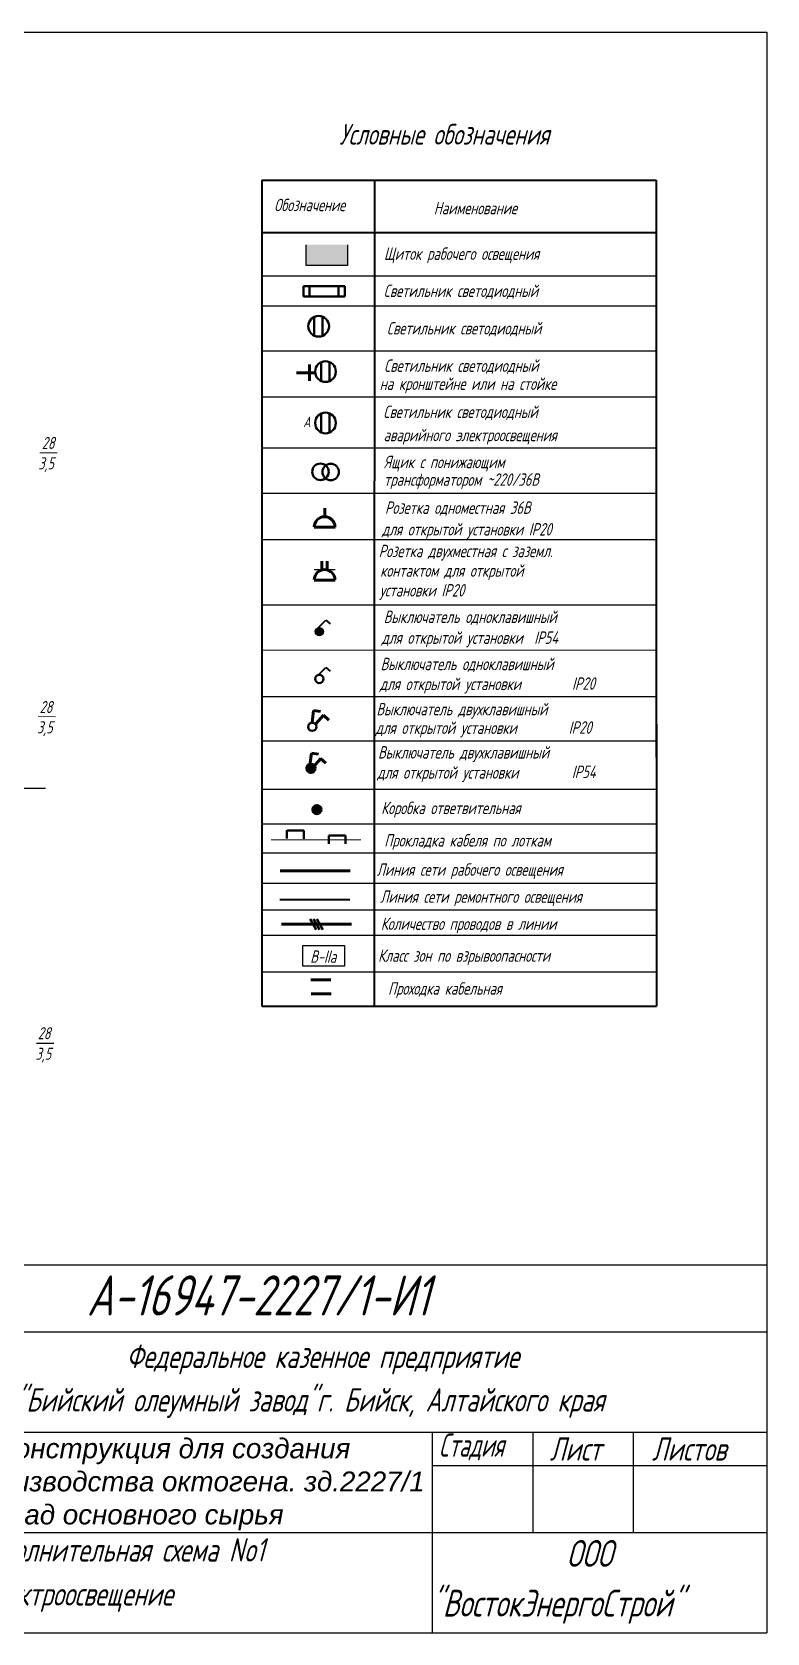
# Model space of a CAD drawing. Header units: millimetres. Extents: x 4062 to 5395, y 2467 to 3436.
# Drawn here: x 4950 to 5395, y 2467 to 3436 of the extents above; entities that cross this region are included whole.
import ezdxf
from ezdxf.enums import TextEntityAlignment as Align

# ---------------------------------------------------------------- set-up
doc = ezdxf.new("R2010")
doc.units = ezdxf.units.MM
doc.linetypes.add('gost5', pattern=[7, 5, -2, 0])
doc.layers.add('вид', color=7, linetype='Continuous')
doc.layers.add('Сила', color=7, linetype='Continuous')
for name, color, linetype, lineweight in [('кабель', 1, 'Continuous', 60), ('КаБель силовой (Вновь)', 1, 'Continuous', 60), ('лампа', 6, 'Continuous', 50), ('Освещение', 160, 'Continuous', 40), ('рамка толстая', 7, 'Continuous', 60), ('Эл. аппараты (Вновь)', 93, 'Continuous', 50), ('ЭМО', 7, 'Continuous', 15)]:
    doc.layers.add(name, color=color, linetype=linetype, lineweight=lineweight)
doc.styles.add('GOST', font='gost.shx', dxfattribs={"oblique": 15})
doc.styles.add('Simplex', font='simplex.shx', dxfattribs={"width": 0.7, "oblique": 15})
doc.styles.get("Standard").update_dxf_attribs({"font": 'arial.ttf'})
doc.linetypes.add('GODOGRAPH', pattern='A,4.163001,-0.003665,["o",Standard,S=2.5,R=0,X=0,Y=-0.833333],-1.662353,4.17098', length=9.999999)

# ---------------------------------------------------------------- blocks, each defined once
blk = doc.blocks.new('A$C037E41F2')
at = {"layer": 'Сила', "color": 114, "lineweight": 50}
for centre in [(1.53, 1.57), (3.44, 1.53)]:
    blk.add_circle(centre, 1.53, dxfattribs=at)
blk = doc.blocks.new('*U3')
at = {"layer": 'ЭМО', "color": 94, "lineweight": 53}
for p, q in [((-1.52, 1.25), (-0.08, -1.25)), ((-0.72, 1.25), (0.72, -1.25)), ((0.08, 1.25), (1.52, -1.25))]:
    blk.add_line(p, q, dxfattribs=at)

msp = doc.modelspace()

# ---------------------------------------------------------------- hatches: boundary and pattern name
h = msp.add_hatch(color=5)
h.dxf.hatch_style = 1
h.paths.add_polyline_path([(5141, 3294.84), (5141, 3307.37), (5115.94, 3307.37), (5115.94, 3294.84)])
edge = h.paths.add_edge_path()
edge.add_line((5115.94, 3307.37), (5141, 3307.37))
msp.add_hatch(color=0).paths.add_polyline_path([(5118.45, 2993.1, -1), (5119.36, 2988.17, -1)])
at = {"layer": 'вид'}
for points in [[(5123.55, 3075.77, 1), (5124.26, 3070.81, 1)], [(5121.94, 2967.98, 1), (5122.65, 2963.01, 1)]]:
    msp.add_hatch(color=0, dxfattribs=at).paths.add_polyline_path(points)

# ---------------------------------------------------------------- linework, layer by layer
at = {"color": 0, "lineweight": 40}
for p, q in [((5089.2, 3346.53), (5089.2, 2846.72)), ((5123.38, 3075.78), (5127.95, 3080.21)), ((5127.95, 3080.21), (5130.45, 3078.01)), ((5123.38, 3047.21), (5127.95, 3051.64)), ((5127.95, 3051.64), (5130.45, 3049.45)), ((5327.93, 3017.31), (5327.93, 2846.62))]:
    msp.add_line(p, q, dxfattribs=at)
at = {"lineweight": 40}
for p, q in [((5157.35, 3346.93), (5157.17, 2982.11)), ((5327.7, 3346.53), (5327.7, 2997.11)), ((5157.17, 3030.41), (5157.17, 2846.7))]:
    msp.add_line(p, q, dxfattribs=at)
at = {"color": 5}
for p, q in [((5115.94, 3294.84), (5115.94, 3307.37)), ((5141, 3307.37), (5141, 3294.84)), ((5141, 3294.84), (5115.94, 3294.84))]:
    msp.add_line(p, q, dxfattribs=at)
at = {"color": 6, "lineweight": 50}
for p, q in [((5120.89, 3263.71), (5120.89, 3252.45)), ((5125.92, 3263.91), (5125.92, 3252.24)), ((5125.05, 3236.28), (5125.05, 3225.02)), ((5130.08, 3236.49), (5130.08, 3224.82)), ((5125.05, 3205.18), (5125.05, 3193.92)), ((5130.08, 3205.38), (5130.08, 3193.71))]:
    msp.add_line(p, q, dxfattribs=at)
at = {"lineweight": 20}
for p, q in [((4954.75, 3181.57), (4965.23, 3181.5)), ((4953.78, 3021.9), (4964.26, 3021.83))]:
    msp.add_line(p, q, dxfattribs=at)
at = {"lineweight": 60}
for p, q in [((5120.78, 3136.56), (5133.44, 3136.56)), ((5120.78, 3104.53), (5133.44, 3104.53))]:
    msp.add_line(p, q, dxfattribs=at)
at = {"lineweight": 30}
for p, q in [((5120.78, 3110.8), (5133.44, 3110.8)), ((5114.02, 2870.9), (5114.02, 2883.43)), ((5114.02, 2883.43), (5139.17, 2883.43)), ((5139.17, 2883.43), (5139.17, 2870.9)), ((5139.17, 2870.9), (5114.02, 2870.9)), ((4952.84, 2824.38), (4963.32, 2824.31))]:
    msp.add_line(p, q, dxfattribs=at)
msp.add_line((4916.4, 2978.57), (4958.16, 2978.57))
at = {"color": 0, "linetype": 'GODOGRAPH', "lineweight": 40, "ltscale": 0.5}
msp.add_line((5100.01, 2911.21), (5142.41, 2911.21), dxfattribs=at)
at = {"color": 18, "lineweight": -2, "true_color": 0x000000}
for p, q in [((4645.52, 2690.2), (5394.77, 2690.2)), ((4908.77, 2649.7), (5394.77, 2649.7)), ((5394.77, 2653.08), (5394.77, 2467.45)), ((4645.52, 2588.95), (5394.77, 2588.95)), ((5192.27, 2588.95), (5192.27, 2467.45)), ((5253.02, 2588.95), (5253.02, 2528.2)), ((5313.77, 2588.95), (5313.77, 2528.2)), ((5192.27, 2568.7), (5394.77, 2568.7)), ((4908.77, 2528.2), (5394.77, 2528.2)), ((4770.39, 2467.45), (5394.77, 2467.45))]:
    msp.add_line(p, q, dxfattribs=at)
at = {"lineweight": 40}
for points in [[(5089.2, 3346.53), (5327.7, 3346.53)], [(5089.2, 3314.73), (5327.7, 3314.73)], [(5089.2, 2846.72), (5327.93, 2846.62)]]:
    msp.add_lwpolyline(points, dxfattribs=at)
at = {"color": 0}
for points in [[(5089.2, 3288.54), (5327.7, 3288.54)], [(5089.2, 3270.5), (5327.7, 3270.5)], [(5089.2, 3243.26), (5327.7, 3243.26)], [(5089.2, 3215.28), (5327.7, 3215.28)], [(5089.2, 3184.5), (5327.7, 3184.5)], [(5089.2, 3157.09), (5327.7, 3157.09)], [(5089.2, 3128.97), (5327.7, 3128.97)], [(5089.2, 3089.45), (5327.7, 3089.45)], [(5089.2, 3062.33), (5327.93, 3062.18)], [(5089.2, 3034.12), (5327.93, 3034.12)], [(5089.2, 3007.16), (5327.93, 3007.16)], [(5089.2, 2978.01), (5327.93, 2978.01)], [(5089.2, 2956.96), (5327.93, 2956.96)], [(5089.2, 2939.46), (5327.93, 2939.46)], [(5089.2, 2921.21), (5327.93, 2921.21)], [(5089.2, 2904.89), (5327.93, 2904.89)], [(5089.2, 2889.71), (5327.93, 2889.71)], [(5089.2, 2867.47), (5327.93, 2867.47)], [(5089.2, 2846.58), (5327.93, 2846.58)]]:
    msp.add_lwpolyline(points, dxfattribs=at)
at = {"color": 0, "lineweight": 30}
for centre in [(5123.91, 3073.29), (5122.3, 2965.49), (5122.39, 2965.65)]:
    msp.add_circle(centre, 2.51, dxfattribs=at)
at = {"color": 0, "lineweight": 50}
msp.add_circle((5123.91, 3044.72), 2.51, dxfattribs=at)
at = {"layer": 'кабель', "color": 0}
for p, q in [((5121.36, 3229.97), (5110.16, 3229.97)), ((5118.68, 2862.59), (5130.79, 2862.59)), ((5118.93, 2854.12), (5131.03, 2854.12))]:
    msp.add_line(p, q, dxfattribs=at)
at = {"layer": 'кабель'}
for p, q in [((5117.97, 3234.98), (5117.97, 3224.95)), ((5100.25, 2928.61), (5142.66, 2928.61)), ((5100.97, 2896.3), (5143.38, 2896.3))]:
    msp.add_line(p, q, dxfattribs=at)
at = {"layer": 'КаБель силовой (Вновь)', "color": 6, "lineweight": 20}
msp.add_line((5149.02, 2947.39), (5094.68, 2947.39), dxfattribs=at)
at = {"layer": 'лампа'}
for p, q in [((5114.31, 3276.12), (5114.31, 3282.38)), ((5114.31, 3282.32), (5139.37, 3282.32)), ((5139.37, 3276.05), (5114.31, 3276.05)), ((5118.07, 3276.05), (5118.07, 3282.32)), ((5135.61, 3282.32), (5135.61, 3276.05)), ((5139.37, 3282.32), (5139.37, 3276.05))]:
    msp.add_line(p, q, dxfattribs=at)
for centre in [(5123.5, 3258.05), (5127.66, 3230.63), (5127.66, 3199.53)]:
    msp.add_circle(centre, 6.27, dxfattribs=at)
at = {"layer": 'Освещение', "color": 0, "lineweight": 60}
for p, q in [((5127.26, 3147.95), (5127.26, 3142.82)), ((5125.48, 3115.92), (5125.48, 3110.79)), ((5128.68, 3115.92), (5128.68, 3110.79))]:
    msp.add_line(p, q, dxfattribs=at)
for centre in [(5127.12, 3136.57), (5127.12, 3104.54)]:
    msp.add_arc(centre, 6.27, 0, 180, dxfattribs=at)
at = {"layer": 'рамка толстая', "color": 18, "lineweight": -2, "true_color": 0x000000}
for p, q in [((4061.64, 3436.08), (5394.77, 3436.08)), ((5394.77, 3436.08), (5394.77, 2467.45)), ((4061.64, 2467.45), (5394.77, 2467.45))]:
    msp.add_line(p, q, dxfattribs=at)
at = {"layer": 'рамка толстая'}
for p, q in [((5119.53, 3018.4), (5120.46, 3025.6)), ((5120.46, 3025.6), (5124.71, 3024.98)), ((5121.61, 3017.24), (5126.45, 3022.66)), ((5126.44, 3022.66), (5129.6, 3019.75)), ((5118.17, 2992.58), (5119.11, 2999.78)), ((5119.1, 2999.78), (5123.36, 2999.16)), ((5119.89, 2991.19), (5124.73, 2996.61)), ((5124.72, 2996.61), (5127.88, 2993.7))]:
    msp.add_line(p, q, dxfattribs=at)
for centre in [(5118.79, 2990.6), (5118.91, 2990.63), (5122.42, 2965.62)]:
    msp.add_circle(centre, 2.51, dxfattribs=at)
at = {"layer": 'Эл. аппараты (Вновь)'}
for p, q in [((5104.35, 2953.14), (5104.35, 2948.13)), ((5104.42, 2952.96), (5114.45, 2952.96)), ((5114.45, 2952.96), (5114.45, 2947.95)), ((5129.63, 2949.94), (5129.63, 2944.93)), ((5129.63, 2949.94), (5139.66, 2949.94)), ((5139.66, 2949.94), (5139.66, 2944.93))]:
    msp.add_line(p, q, dxfattribs=at)
at = {"layer": 'Эл. аппараты (Вновь)', "color": 0}
msp.add_circle((5119.64, 3015.69), 2.51, dxfattribs=at)

# ---------------------------------------------------------------- block references
at = {"xscale": 3.258189435534157, "yscale": 3.258189435534157, "zscale": 3.258189435534157}
msp.add_blockref('A$C037E41F2', (5119.61, 3164.9), dxfattribs=at)
at = {"layer": 'Сила', "color": 1, "xscale": 2.506299565795155, "yscale": 2.506299565795155, "zscale": 2.506299565795155}
msp.add_blockref('*U3', (5122.17, 2896.3), dxfattribs=at)

# ---------------------------------------------------------------- texts
at = {"color": 0, "lineweight": 35, "style": 'Simplex', "oblique": 15, "width": 0.7}
msp.add_text('Условные обозначения', height=12.5315, dxfattribs=at).set_placement((5136.01, 3367.94))
at = {"lineweight": 20, "style": 'Simplex', "oblique": 15, "width": 0.7}
for s, p in [('Обозначение', (5096.62, 3327.67)), ('Наименование', (5193.17, 3325.78)), ('Щиток рабочего освещения', (5163.03, 3298.22)), ('Светильник светодиодный', (5162.9, 3275.75)), ('Светильник светодиодный', (5164.82, 3253.09)), ('Светильник светодиодный', (5163.14, 3230.46)), ('на кронштейне или на стойке', (5160.43, 3219.52)), ('Светильник светодиодный', (5162.65, 3202.54)), ('аварийного электроосвещения', (5162.78, 3188.48)), ('Ящик с понижающим ', (5163.03, 3172.18)), ('трансформатором ~220/36В', (5163.03, 3161.53)), ('Розетка одноместная 36В', (5163.63, 3144.53)), ('для открытой установки IP20', (5161.79, 3131.45)), ('Розетка двухместная с заземл.', (5159.86, 3118.34)), ('контактом для открытой ', (5160.74, 3106.49)), ('установки IP20', (5160.48, 3094.55)), ('Выключатель одноклавишный', (5162.89, 3078.51)), ('для открытой установки  IP54', (5161.59, 3065.89)), ('Прокладка кабеля по лоткам', (5163.22, 2943.26)), ('Линия сети рабочего освещения', (5158.61, 2925.58)), ('Линия сети ремонтного освещения', (5160.74, 2909.22)), ('Количество проводов в линии', (5161.14, 2892.83)), ('Класс зон по взрывоопасности', (5159.49, 2873.53)), ('Проходка кабельная', (5165.53, 2853.64))]:
    msp.add_text(s, height=7.5189, dxfattribs=at).set_placement(p)
at = {"color": 5, "linetype": 'gost5', "lineweight": 40, "style": 'GOST', "oblique": 15}
msp.add_text('А', height=6.27, dxfattribs=at).set_placement((5116.38, 3197.03), align=Align.CENTER)
at = {"lineweight": 20, "style": 'Simplex', "oblique": 15, "width": 0.7}
for s, height, p in [('28', 7.286, (4959.87, 3183.82)), ('3,5', 7.286, (4958.62, 3171.49)), ('28', 7.286, (4958.51, 3024.04)), ('3,5', 7.286, (4957.85, 3011.76)), ('В-IIа', 7.519, (5126.26, 2872.91)), ('28', 7.286, (4957.4, 2826.68)), ('3,5', 7.286, (4956.91, 2814.25))]:
    msp.add_text(s, height=height, dxfattribs=at).set_placement(p, align=Align.CENTER)
at = {"linetype": 'Continuous', "lineweight": 20, "style": 'Simplex', "oblique": 15, "width": 0.7}
for s, height, p in [('Выключатель одноклавишный ', 7.5189, (5160.97, 3049.98)), ('для открытой установки', 7.5189, (5160.49, 3037.9)), ('IP20', 7.519, (5276.82, 3038.12)), ('Выключатель двухклавишный ', 7.5189, (5158.46, 3022.64)), ('для открытой установки', 7.5189, (5157.97, 3011.37)), ('IP20', 7.519, (5274.8, 3011.55)), ('Выключатель двухклавишный ', 7.5189, (5159.45, 2996.48)), ('для открытой установки', 7.5189, (5158.96, 2984.32)), ('IP54', 7.519, (5276.7, 2984.7)), ('Коробка ответвительная', 7.5189, (5161.37, 2962.88))]:
    msp.add_text(s, height=height, dxfattribs=at).set_placement(p)
at = {"color": 18, "lineweight": -2, "true_color": 0x000000, "style": 'Simplex', "oblique": 15}
for s, height, width, p in [('А-16947-2227/1-И1', 24.3, 0.7, (4983.27, 2659.54)), ('Федеральное казенное предприятие', 14.175, 0.7, (5007.12, 2627.77)), ('"Бийский олеумный завод"г. Бийск, Алтайского края', 14.175, 0.7, (4940.65, 2601.44)), ('Стадия', 14.175, 0.6, (5196.22, 2574.1)), ('Лист', 14.175, 0.7, (5263.31, 2571.74)), ('Листов', 14.175, 0.7, (5325.16, 2571.74)), ('Исполнительная схема No1  ', 14.175, 0.7, (4916.75, 2510.66)), ('ООО', 16.2, 0.7, (5273.53, 2507.47)), ('Электроосвещение ', 14.175, 0.7, (4918.98, 2484.01)), ('"ВостокЭнергоСтрой"', 16.2, 0.7, (5191.87, 2477.38))]:
    msp.add_text(s, height=height, dxfattribs=dict(at, width=width)).set_placement(p)
at = {"insert": (4911.34, 2585.15), "char_height": 12, "attachment_point": 1}
msp.add_mtext_dynamic_manual_height_columns('\\A1;{\\fArial|b0|i1|c204|p34;Реконструкция для создания производства октогена. зд.2227/1  Склад основного сырья}', width=275.9747, gutter_width=12.5, heights=[0], dxfattribs=at)

doc.saveas('drawing.dxf')
